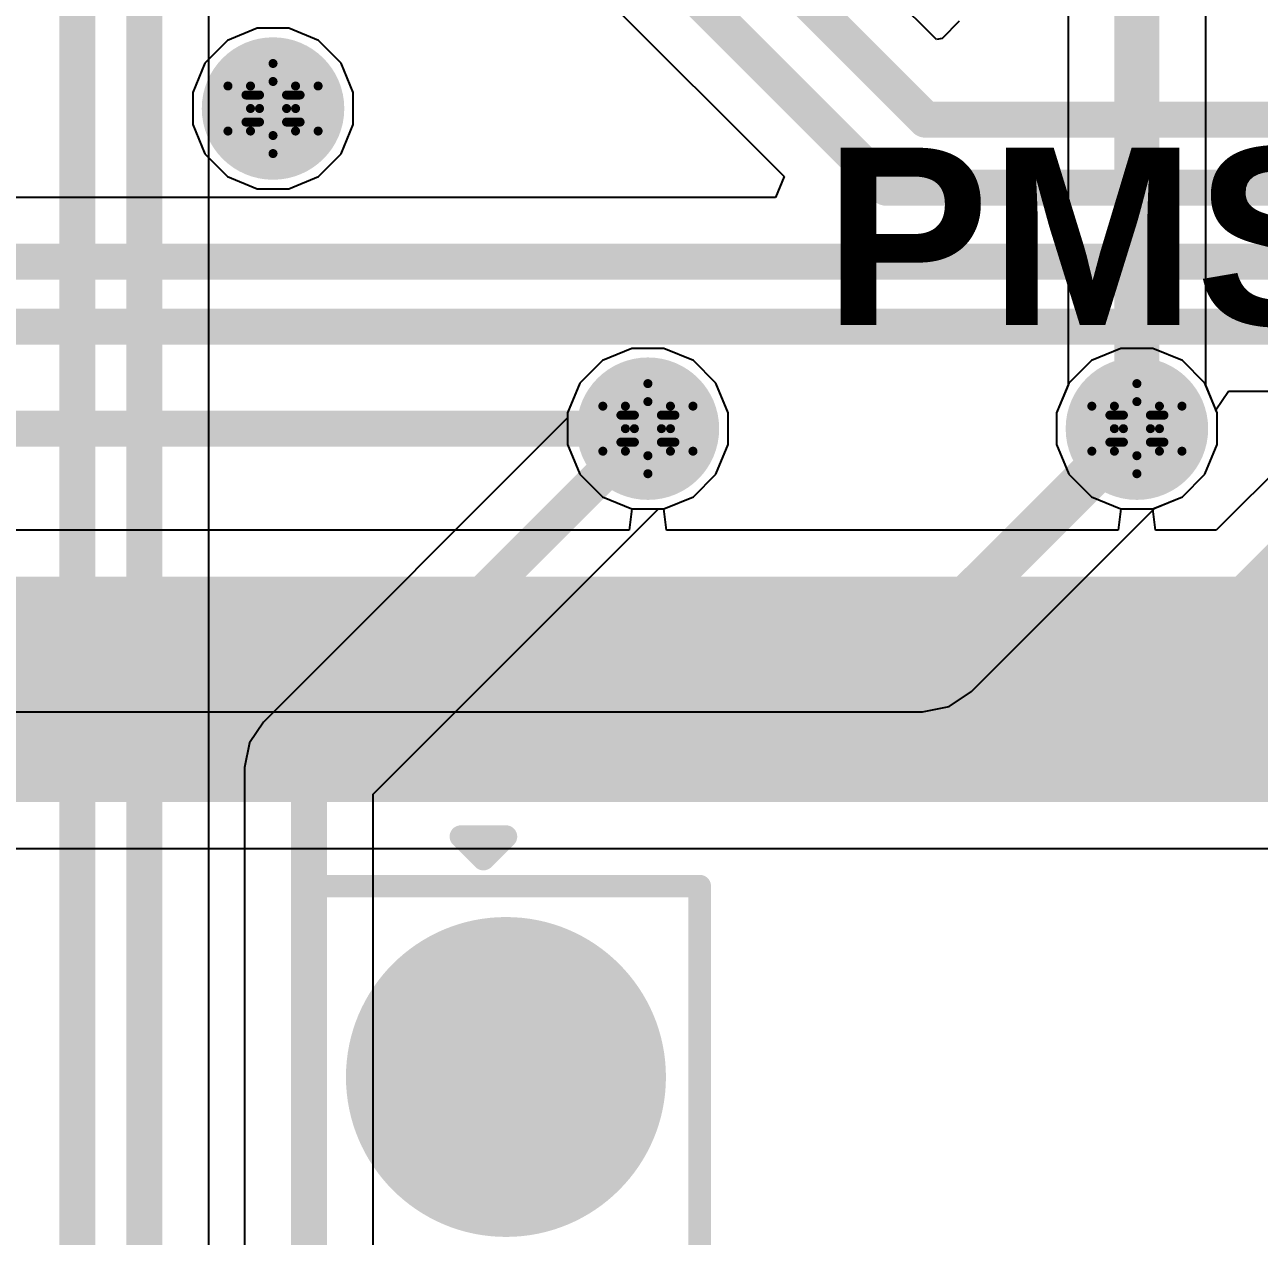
# Model space of a CAD drawing. Header units: inches. Extents: x -2.7 to 10.9, y -2.9 to 7.4.
# Drawn here: x 1.6012 to 1.8752, y 0.5693 to 0.8382 of the extents above; entities that cross this region are included whole.
import ezdxf

# ---------------------------------------------------------------- set-up
doc = ezdxf.new("R2010")
doc.units = ezdxf.units.IN
doc.header["$MEASUREMENT"] = 0
for name, color, linetype in [('Board Outline', 216, 'Continuous'), ('Bottom Layer', 5, 'Continuous'), ('Bottom Solder', 6, 'Continuous'), ('Drill Drawing', 1, 'Continuous'), ('Layer 2', 16, 'Continuous'), ('Layer 3', 76, 'Continuous'), ('Top Layer', 1, 'Continuous'), ('Top Overlay', 2, 'Continuous'), ('Top Paste', 8, 'Continuous'), ('Top Solder', 216, 'Continuous'), ('Via Holes', 16, 'Continuous')]:
    doc.layers.add(name, color=color, linetype=linetype)
doc.styles.add('Arial_Bold', font='', dxfattribs={"height": 0.2})
doc.styles.get('Arial_Bold').set_extended_font_data('Arial', bold=True)

# ---------------------------------------------------------------- blocks, each defined once
blk = doc.blocks.new('P____4_P___244')
at = {"layer": 'Top Layer'}
h = blk.add_hatch(color=1, dxfattribs=at)
edge = h.paths.add_edge_path()
edge.add_arc((-0.14764, 0), 0.0315, 0, 360)
h = blk.add_hatch(color=1, dxfattribs=at)
edge = h.paths.add_edge_path()
edge.add_arc((-0.04921, 0), 0.0315, 0, 360)
h = blk.add_hatch(color=1, dxfattribs=at)
edge = h.paths.add_edge_path()
edge.add_arc((0.04921, 0), 0.0315, 0, 360)
h = blk.add_hatch(color=1, dxfattribs=at)
edge = h.paths.add_edge_path()
edge.add_arc((0.14764, 0), 0.0315, 0, 360)
at = {"layer": 'Top Paste'}
h = blk.add_hatch(color=8, dxfattribs=at)
edge = h.paths.add_edge_path()
edge.add_arc((-0.14764, 0), 0.0315, 0, 360)
h = blk.add_hatch(color=8, dxfattribs=at)
edge = h.paths.add_edge_path()
edge.add_arc((-0.04921, 0), 0.0315, 0, 360)
h = blk.add_hatch(color=8, dxfattribs=at)
edge = h.paths.add_edge_path()
edge.add_arc((0.04921, 0), 0.0315, 0, 360)
h = blk.add_hatch(color=8, dxfattribs=at)
edge = h.paths.add_edge_path()
edge.add_arc((0.14764, 0), 0.0315, 0, 360)
at = {"layer": 'Top Solder'}
h = blk.add_hatch(color=216, dxfattribs=at)
edge = h.paths.add_edge_path()
edge.add_arc((-0.14764, 0), 0.0355, 0, 360)
h = blk.add_hatch(color=216, dxfattribs=at)
edge = h.paths.add_edge_path()
edge.add_arc((-0.04921, 0), 0.0355, 0, 360)
h = blk.add_hatch(color=216, dxfattribs=at)
edge = h.paths.add_edge_path()
edge.add_arc((0.04921, 0), 0.0355, 0, 360)
h = blk.add_hatch(color=216, dxfattribs=at)
edge = h.paths.add_edge_path()
edge.add_arc((0.14764, 0), 0.0355, 0, 360)
at = {"layer": 'Top Overlay'}
for points in [[(-0.19, -0.043, 0.005, 0.005, 0), (-0.19, 0.043, 0.005, 0.005, 0)], [(0.19, 0.043, 0.005, 0.005, 0), (-0.19, 0.043, 0.005, 0.005, 0)], [(0.19, -0.043, 0.005, 0.005, 0), (0.19, 0.043, 0.005, 0.005, 0)], [(-0.201, -0.01, 0.005, 0.005, 0), (-0.201, 0, 0.005, 0.005, 0)], [(-0.196, -0.005, 0.005, 0.005, 0), (-0.201, 0, 0.005, 0.005, 0)], [(-0.201, -0.01, 0.005, 0.005, 0), (-0.196, -0.005, 0.005, 0.005, 0)], [(0.19, -0.043, 0.005, 0.005, 0), (-0.19, -0.043, 0.005, 0.005, 0)]]:
    blk.add_lwpolyline(points, format="xyseb", dxfattribs=at)
for points in [[(-0.19125, 0.043, 0.0025, 0.0025, 1), (-0.18875, 0.043, 0.0025, 0.0025, 1)], [(-0.19125, 0.043, 0.0025, 0.0025, 1), (-0.18875, 0.043, 0.0025, 0.0025, 1)], [(0.18875, 0.043, 0.0025, 0.0025, 1), (0.19125, 0.043, 0.0025, 0.0025, 1)], [(0.18875, 0.043, 0.0025, 0.0025, 1), (0.19125, 0.043, 0.0025, 0.0025, 1)], [(-0.20225, 0, 0.0025, 0.0025, 1), (-0.19975, 0, 0.0025, 0.0025, 1)], [(-0.20225, 0, 0.0025, 0.0025, 1), (-0.19975, 0, 0.0025, 0.0025, 1)], [(-0.19725, -0.005, 0.0025, 0.0025, 1), (-0.19475, -0.005, 0.0025, 0.0025, 1)], [(-0.19725, -0.005, 0.0025, 0.0025, 1), (-0.19475, -0.005, 0.0025, 0.0025, 1)], [(-0.20225, -0.01, 0.0025, 0.0025, 1), (-0.19975, -0.01, 0.0025, 0.0025, 1)], [(-0.20225, -0.01, 0.0025, 0.0025, 1), (-0.19975, -0.01, 0.0025, 0.0025, 1)], [(-0.19125, -0.043, 0.0025, 0.0025, 1), (-0.18875, -0.043, 0.0025, 0.0025, 1)], [(-0.19125, -0.043, 0.0025, 0.0025, 1), (-0.18875, -0.043, 0.0025, 0.0025, 1)], [(0.18875, -0.043, 0.0025, 0.0025, 1), (0.19125, -0.043, 0.0025, 0.0025, 1)], [(0.18875, -0.043, 0.0025, 0.0025, 1), (0.19125, -0.043, 0.0025, 0.0025, 1)]]:
    blk.add_lwpolyline(points, format="xyseb", close=True, dxfattribs=at)

msp = doc.modelspace()

# ---------------------------------------------------------------- hatches: boundary and pattern name
at = {"layer": 'Bottom Layer'}
h = msp.add_hatch(color=5, dxfattribs=at)
edge = h.paths.add_edge_path()
edge.add_arc((1.65632, 0.8196), 0.01181, 0, 360)
h = msp.add_hatch(color=5, dxfattribs=at)
edge = h.paths.add_edge_path()
edge.add_arc((1.7395, 0.74854), 0.01181, 0, 360)
h = msp.add_hatch(color=5, dxfattribs=at)
edge = h.paths.add_edge_path()
edge.add_arc((1.848, 0.74854), 0.01181, 0, 360)
at = {"layer": 'Bottom Solder'}
h = msp.add_hatch(color=6, dxfattribs=at)
edge = h.paths.add_edge_path()
edge.add_arc((1.65632, 0.8196), 0.01581, 0, 360)
h = msp.add_hatch(color=6, dxfattribs=at)
edge = h.paths.add_edge_path()
edge.add_arc((1.7395, 0.74854), 0.01581, 0, 360)
h = msp.add_hatch(color=6, dxfattribs=at)
edge = h.paths.add_edge_path()
edge.add_arc((1.848, 0.74854), 0.01581, 0, 360)
at = {"layer": 'Layer 2'}
h = msp.add_hatch(color=16, dxfattribs=at)
edge = h.paths.add_edge_path()
edge.add_arc((1.65632, 0.8196), 0.01181, 0, 360)
h = msp.add_hatch(color=16, dxfattribs=at)
edge = h.paths.add_edge_path()
edge.add_arc((1.7395, 0.74854), 0.01181, 0, 360)
h = msp.add_hatch(color=16, dxfattribs=at)
edge = h.paths.add_edge_path()
edge.add_arc((1.848, 0.74854), 0.01181, 0, 360)
at = {"layer": 'Layer 3'}
h = msp.add_hatch(color=76, dxfattribs=at)
edge = h.paths.add_edge_path()
edge.add_arc((1.65632, 0.8196), 0.01181, 0, 360)
h = msp.add_hatch(color=76, dxfattribs=at)
edge = h.paths.add_edge_path()
edge.add_arc((1.7395, 0.74854), 0.01181, 0, 360)
h = msp.add_hatch(color=76, dxfattribs=at)
edge = h.paths.add_edge_path()
edge.add_arc((1.848, 0.74854), 0.01181, 0, 360)
at = {"layer": 'Top Layer'}
h = msp.add_hatch(color=1, dxfattribs=at)
edge = h.paths.add_edge_path()
edge.add_arc((1.65632, 0.8196), 0.01181, 0, 360)
h = msp.add_hatch(color=1, dxfattribs=at)
edge = h.paths.add_edge_path()
edge.add_arc((1.7395, 0.74854), 0.01181, 0, 360)
h = msp.add_hatch(color=1, dxfattribs=at)
edge = h.paths.add_edge_path()
edge.add_arc((1.848, 0.74854), 0.01181, 0, 360)
at = {"layer": 'Top Solder'}
h = msp.add_hatch(color=216, dxfattribs=at)
edge = h.paths.add_edge_path()
edge.add_arc((1.65632, 0.8196), 0.01581, 0, 360)
h = msp.add_hatch(color=216, dxfattribs=at)
edge = h.paths.add_edge_path()
edge.add_arc((1.7395, 0.74854), 0.01581, 0, 360)
h = msp.add_hatch(color=216, dxfattribs=at)
edge = h.paths.add_edge_path()
edge.add_arc((1.848, 0.74854), 0.01581, 0, 360)
at = {"layer": 'Via Holes'}
h = msp.add_hatch(color=7, dxfattribs=at)
edge = h.paths.add_edge_path()
edge.add_arc((1.65632, 0.8196), 0.00591, 0, 360)
h = msp.add_hatch(color=7, dxfattribs=at)
edge = h.paths.add_edge_path()
edge.add_arc((1.7395, 0.74854), 0.00591, 0, 360)
h = msp.add_hatch(color=7, dxfattribs=at)
edge = h.paths.add_edge_path()
edge.add_arc((1.848, 0.74854), 0.00591, 0, 360)

# ---------------------------------------------------------------- linework, layer by layer
at = {"layer": 'Board Outline'}
msp.add_lwpolyline([(-2.49969, 1.37795, 0.005, 0.005, -0.740599), (2.8433, 0.25075, 0.005, 0.005, 0)], format="xyseb", dxfattribs=at)
at = {"layer": 'Bottom Layer'}
for p, q in [((1.80352, 0.8349), (1.73178, 0.90663)), ((1.69121, 0.88301), (1.76975, 0.80448)), ((1.80859, 0.83901), (1.80478, 0.83513)), ((1.80478, 0.83513), (1.80352, 0.8349)), ((1.76975, 0.80448), (1.76784, 0.79986)), ((1.76784, 0.79986), (1.32648, 0.79986)), ((1.86554, 0.75273), (1.86832, 0.75689)), ((1.86832, 0.75689), (2.35856, 0.75689)), ((1.86581, 0.75208), (1.86554, 0.75273)), ((1.86581, 0.745), (1.86581, 0.75208)), ((1.8631, 0.73845), (1.86581, 0.745)), ((1.85809, 0.73344), (1.8631, 0.73845)), ((1.85201, 0.73092), (1.85809, 0.73344)), ((1.81127, 0.69019), (1.85201, 0.73092)), ((1.80631, 0.68687), (1.81127, 0.69019)), ((1.44265, 0.68571), (1.80046, 0.68571)), ((1.80046, 0.68571), (1.80631, 0.68687))]:
    msp.add_line(p, q, dxfattribs=at)
for points in [[(1.71751, 0.90072, 0.008, 0.008, 0), (1.80111, 0.81712, 0.008, 0.008, 0)], [(1.70131, 0.89311, 0.008, 0.008, 0), (1.79239, 0.80202, 0.008, 0.008, 0)], [(1.80111, 0.81712, 0.008, 0.008, 0), (2.40146, 0.81712, 0.008, 0.008, 0)], [(1.79239, 0.80202, 0.008, 0.008, 0), (2.3913, 0.80202, 0.008, 0.008, 0)], [(1.32057, 0.78558, 0.008, 0.008, 0), (2.37142, 0.78558, 0.008, 0.008, 0)], [(1.31316, 0.77116, 0.008, 0.008, 0), (2.36447, 0.77116, 0.008, 0.008, 0)], [(1.80046, 0.701, 0.01, 0.01, 0), (1.848, 0.74854, 0.01, 0.01, 0)], [(1.31401, 0.74854, 0.008, 0.008, 0), (1.7395, 0.74854, 0.008, 0.008, 0)], [(1.43632, 0.701, 0.01, 0.01, 0), (1.80046, 0.701, 0.01, 0.01, 0)]]:
    msp.add_lwpolyline(points, format="xyseb", dxfattribs=at)
for points in [[(1.79911, 0.81712, 0.004, 0.004, 1), (1.80311, 0.81712, 0.004, 0.004, 1)], [(1.79911, 0.81712, 0.004, 0.004, 1), (1.80311, 0.81712, 0.004, 0.004, 1)], [(1.79039, 0.80202, 0.004, 0.004, 1), (1.79439, 0.80202, 0.004, 0.004, 1)], [(1.79039, 0.80202, 0.004, 0.004, 1), (1.79439, 0.80202, 0.004, 0.004, 1)], [(1.8455, 0.74854, 0.005, 0.005, 1), (1.8505, 0.74854, 0.005, 0.005, 1)], [(1.7375, 0.74854, 0.004, 0.004, 1), (1.7415, 0.74854, 0.004, 0.004, 1)], [(1.79796, 0.701, 0.005, 0.005, 1), (1.80296, 0.701, 0.005, 0.005, 1)], [(1.79796, 0.701, 0.005, 0.005, 1), (1.80296, 0.701, 0.005, 0.005, 1)]]:
    msp.add_lwpolyline(points, format="xyseb", close=True, dxfattribs=at)
at = {"layer": 'Drill Drawing'}
for points in [[(1.65132, 0.8246, 0.002, 0.002, 0), (1.65632, 0.8296, 0.002, 0.002, 0)], [(1.65632, 0.8296, 0.002, 0.002, 0), (1.66132, 0.8246, 0.002, 0.002, 0)], [(1.64632, 0.8246, 0.002, 0.002, 0), (1.65132, 0.8196, 0.002, 0.002, 0)], [(1.64632, 0.8246, 0.002, 0.002, 0), (1.65132, 0.8246, 0.002, 0.002, 0)], [(1.65332, 0.8226, 0.002, 0.002, 0), (1.65632, 0.8256, 0.002, 0.002, 0)], [(1.65632, 0.8256, 0.002, 0.002, 0), (1.65932, 0.8226, 0.002, 0.002, 0)], [(1.66132, 0.8246, 0.002, 0.002, 0), (1.66632, 0.8246, 0.002, 0.002, 0)], [(1.66132, 0.8196, 0.002, 0.002, 0), (1.66632, 0.8246, 0.002, 0.002, 0)], [(1.65032, 0.8226, 0.002, 0.002, 0), (1.65332, 0.8196, 0.002, 0.002, 0)], [(1.65032, 0.8226, 0.002, 0.002, 0), (1.65332, 0.8226, 0.002, 0.002, 0)], [(1.65932, 0.8226, 0.002, 0.002, 0), (1.66232, 0.8226, 0.002, 0.002, 0)], [(1.65932, 0.8196, 0.002, 0.002, 0), (1.66232, 0.8226, 0.002, 0.002, 0)], [(1.64632, 0.8146, 0.002, 0.002, 0), (1.65132, 0.8196, 0.002, 0.002, 0)], [(1.65032, 0.8166, 0.002, 0.002, 0), (1.65332, 0.8196, 0.002, 0.002, 0)], [(1.65932, 0.8196, 0.002, 0.002, 0), (1.66232, 0.8166, 0.002, 0.002, 0)], [(1.66132, 0.8196, 0.002, 0.002, 0), (1.66632, 0.8146, 0.002, 0.002, 0)], [(1.65032, 0.8166, 0.002, 0.002, 0), (1.65332, 0.8166, 0.002, 0.002, 0)], [(1.65332, 0.8166, 0.002, 0.002, 0), (1.65632, 0.8136, 0.002, 0.002, 0)], [(1.65632, 0.8136, 0.002, 0.002, 0), (1.65932, 0.8166, 0.002, 0.002, 0)], [(1.65932, 0.8166, 0.002, 0.002, 0), (1.66232, 0.8166, 0.002, 0.002, 0)], [(1.64632, 0.8146, 0.002, 0.002, 0), (1.65132, 0.8146, 0.002, 0.002, 0)], [(1.65132, 0.8146, 0.002, 0.002, 0), (1.65632, 0.8096, 0.002, 0.002, 0)], [(1.65632, 0.8096, 0.002, 0.002, 0), (1.66132, 0.8146, 0.002, 0.002, 0)], [(1.66132, 0.8146, 0.002, 0.002, 0), (1.66632, 0.8146, 0.002, 0.002, 0)], [(1.7345, 0.75354, 0.002, 0.002, 0), (1.7395, 0.75854, 0.002, 0.002, 0)], [(1.7395, 0.75854, 0.002, 0.002, 0), (1.7445, 0.75354, 0.002, 0.002, 0)], [(1.843, 0.75354, 0.002, 0.002, 0), (1.848, 0.75854, 0.002, 0.002, 0)], [(1.848, 0.75854, 0.002, 0.002, 0), (1.853, 0.75354, 0.002, 0.002, 0)], [(1.7295, 0.75354, 0.002, 0.002, 0), (1.7345, 0.74854, 0.002, 0.002, 0)], [(1.7295, 0.75354, 0.002, 0.002, 0), (1.7345, 0.75354, 0.002, 0.002, 0)], [(1.7365, 0.75154, 0.002, 0.002, 0), (1.7395, 0.75454, 0.002, 0.002, 0)], [(1.7395, 0.75454, 0.002, 0.002, 0), (1.7425, 0.75154, 0.002, 0.002, 0)], [(1.7445, 0.75354, 0.002, 0.002, 0), (1.7495, 0.75354, 0.002, 0.002, 0)], [(1.7445, 0.74854, 0.002, 0.002, 0), (1.7495, 0.75354, 0.002, 0.002, 0)], [(1.838, 0.75354, 0.002, 0.002, 0), (1.843, 0.74854, 0.002, 0.002, 0)], [(1.838, 0.75354, 0.002, 0.002, 0), (1.843, 0.75354, 0.002, 0.002, 0)], [(1.845, 0.75154, 0.002, 0.002, 0), (1.848, 0.75454, 0.002, 0.002, 0)], [(1.848, 0.75454, 0.002, 0.002, 0), (1.851, 0.75154, 0.002, 0.002, 0)], [(1.853, 0.75354, 0.002, 0.002, 0), (1.858, 0.75354, 0.002, 0.002, 0)], [(1.853, 0.74854, 0.002, 0.002, 0), (1.858, 0.75354, 0.002, 0.002, 0)], [(1.7335, 0.75154, 0.002, 0.002, 0), (1.7365, 0.74854, 0.002, 0.002, 0)], [(1.7335, 0.75154, 0.002, 0.002, 0), (1.7365, 0.75154, 0.002, 0.002, 0)], [(1.7425, 0.75154, 0.002, 0.002, 0), (1.7455, 0.75154, 0.002, 0.002, 0)], [(1.7425, 0.74854, 0.002, 0.002, 0), (1.7455, 0.75154, 0.002, 0.002, 0)], [(1.842, 0.75154, 0.002, 0.002, 0), (1.845, 0.74854, 0.002, 0.002, 0)], [(1.842, 0.75154, 0.002, 0.002, 0), (1.845, 0.75154, 0.002, 0.002, 0)], [(1.851, 0.75154, 0.002, 0.002, 0), (1.854, 0.75154, 0.002, 0.002, 0)], [(1.851, 0.74854, 0.002, 0.002, 0), (1.854, 0.75154, 0.002, 0.002, 0)], [(1.7295, 0.74354, 0.002, 0.002, 0), (1.7345, 0.74854, 0.002, 0.002, 0)], [(1.7335, 0.74554, 0.002, 0.002, 0), (1.7365, 0.74854, 0.002, 0.002, 0)], [(1.7425, 0.74854, 0.002, 0.002, 0), (1.7455, 0.74554, 0.002, 0.002, 0)], [(1.7445, 0.74854, 0.002, 0.002, 0), (1.7495, 0.74354, 0.002, 0.002, 0)], [(1.838, 0.74354, 0.002, 0.002, 0), (1.843, 0.74854, 0.002, 0.002, 0)], [(1.842, 0.74554, 0.002, 0.002, 0), (1.845, 0.74854, 0.002, 0.002, 0)], [(1.851, 0.74854, 0.002, 0.002, 0), (1.854, 0.74554, 0.002, 0.002, 0)], [(1.853, 0.74854, 0.002, 0.002, 0), (1.858, 0.74354, 0.002, 0.002, 0)], [(1.7335, 0.74554, 0.002, 0.002, 0), (1.7365, 0.74554, 0.002, 0.002, 0)], [(1.7365, 0.74554, 0.002, 0.002, 0), (1.7395, 0.74254, 0.002, 0.002, 0)], [(1.7395, 0.74254, 0.002, 0.002, 0), (1.7425, 0.74554, 0.002, 0.002, 0)], [(1.7425, 0.74554, 0.002, 0.002, 0), (1.7455, 0.74554, 0.002, 0.002, 0)], [(1.842, 0.74554, 0.002, 0.002, 0), (1.845, 0.74554, 0.002, 0.002, 0)], [(1.845, 0.74554, 0.002, 0.002, 0), (1.848, 0.74254, 0.002, 0.002, 0)], [(1.848, 0.74254, 0.002, 0.002, 0), (1.851, 0.74554, 0.002, 0.002, 0)], [(1.851, 0.74554, 0.002, 0.002, 0), (1.854, 0.74554, 0.002, 0.002, 0)], [(1.7295, 0.74354, 0.002, 0.002, 0), (1.7345, 0.74354, 0.002, 0.002, 0)], [(1.7345, 0.74354, 0.002, 0.002, 0), (1.7395, 0.73854, 0.002, 0.002, 0)], [(1.7395, 0.73854, 0.002, 0.002, 0), (1.7445, 0.74354, 0.002, 0.002, 0)], [(1.7445, 0.74354, 0.002, 0.002, 0), (1.7495, 0.74354, 0.002, 0.002, 0)], [(1.838, 0.74354, 0.002, 0.002, 0), (1.843, 0.74354, 0.002, 0.002, 0)], [(1.843, 0.74354, 0.002, 0.002, 0), (1.848, 0.73854, 0.002, 0.002, 0)], [(1.848, 0.73854, 0.002, 0.002, 0), (1.853, 0.74354, 0.002, 0.002, 0)], [(1.853, 0.74354, 0.002, 0.002, 0), (1.858, 0.74354, 0.002, 0.002, 0)]]:
    msp.add_lwpolyline(points, format="xyseb", dxfattribs=at)
for points in [[(1.65582, 0.8296, 0.001, 0.001, 1), (1.65682, 0.8296, 0.001, 0.001, 1)], [(1.65582, 0.8296, 0.001, 0.001, 1), (1.65682, 0.8296, 0.001, 0.001, 1)], [(1.64582, 0.8246, 0.001, 0.001, 1), (1.64682, 0.8246, 0.001, 0.001, 1)], [(1.64582, 0.8246, 0.001, 0.001, 1), (1.64682, 0.8246, 0.001, 0.001, 1)], [(1.65082, 0.8246, 0.001, 0.001, 1), (1.65182, 0.8246, 0.001, 0.001, 1)], [(1.65082, 0.8246, 0.001, 0.001, 1), (1.65182, 0.8246, 0.001, 0.001, 1)], [(1.65582, 0.8256, 0.001, 0.001, 1), (1.65682, 0.8256, 0.001, 0.001, 1)], [(1.65582, 0.8256, 0.001, 0.001, 1), (1.65682, 0.8256, 0.001, 0.001, 1)], [(1.66082, 0.8246, 0.001, 0.001, 1), (1.66182, 0.8246, 0.001, 0.001, 1)], [(1.66082, 0.8246, 0.001, 0.001, 1), (1.66182, 0.8246, 0.001, 0.001, 1)], [(1.66582, 0.8246, 0.001, 0.001, 1), (1.66682, 0.8246, 0.001, 0.001, 1)], [(1.66582, 0.8246, 0.001, 0.001, 1), (1.66682, 0.8246, 0.001, 0.001, 1)], [(1.64982, 0.8226, 0.001, 0.001, 1), (1.65082, 0.8226, 0.001, 0.001, 1)], [(1.64982, 0.8226, 0.001, 0.001, 1), (1.65082, 0.8226, 0.001, 0.001, 1)], [(1.65282, 0.8226, 0.001, 0.001, 1), (1.65382, 0.8226, 0.001, 0.001, 1)], [(1.65282, 0.8226, 0.001, 0.001, 1), (1.65382, 0.8226, 0.001, 0.001, 1)], [(1.65882, 0.8226, 0.001, 0.001, 1), (1.65982, 0.8226, 0.001, 0.001, 1)], [(1.65882, 0.8226, 0.001, 0.001, 1), (1.65982, 0.8226, 0.001, 0.001, 1)], [(1.66182, 0.8226, 0.001, 0.001, 1), (1.66282, 0.8226, 0.001, 0.001, 1)], [(1.66182, 0.8226, 0.001, 0.001, 1), (1.66282, 0.8226, 0.001, 0.001, 1)], [(1.65082, 0.8196, 0.001, 0.001, 1), (1.65182, 0.8196, 0.001, 0.001, 1)], [(1.65082, 0.8196, 0.001, 0.001, 1), (1.65182, 0.8196, 0.001, 0.001, 1)], [(1.65282, 0.8196, 0.001, 0.001, 1), (1.65382, 0.8196, 0.001, 0.001, 1)], [(1.65282, 0.8196, 0.001, 0.001, 1), (1.65382, 0.8196, 0.001, 0.001, 1)], [(1.65882, 0.8196, 0.001, 0.001, 1), (1.65982, 0.8196, 0.001, 0.001, 1)], [(1.65882, 0.8196, 0.001, 0.001, 1), (1.65982, 0.8196, 0.001, 0.001, 1)], [(1.66082, 0.8196, 0.001, 0.001, 1), (1.66182, 0.8196, 0.001, 0.001, 1)], [(1.66082, 0.8196, 0.001, 0.001, 1), (1.66182, 0.8196, 0.001, 0.001, 1)], [(1.64982, 0.8166, 0.001, 0.001, 1), (1.65082, 0.8166, 0.001, 0.001, 1)], [(1.64982, 0.8166, 0.001, 0.001, 1), (1.65082, 0.8166, 0.001, 0.001, 1)], [(1.65282, 0.8166, 0.001, 0.001, 1), (1.65382, 0.8166, 0.001, 0.001, 1)], [(1.65282, 0.8166, 0.001, 0.001, 1), (1.65382, 0.8166, 0.001, 0.001, 1)], [(1.65882, 0.8166, 0.001, 0.001, 1), (1.65982, 0.8166, 0.001, 0.001, 1)], [(1.65882, 0.8166, 0.001, 0.001, 1), (1.65982, 0.8166, 0.001, 0.001, 1)], [(1.66182, 0.8166, 0.001, 0.001, 1), (1.66282, 0.8166, 0.001, 0.001, 1)], [(1.66182, 0.8166, 0.001, 0.001, 1), (1.66282, 0.8166, 0.001, 0.001, 1)], [(1.64582, 0.8146, 0.001, 0.001, 1), (1.64682, 0.8146, 0.001, 0.001, 1)], [(1.64582, 0.8146, 0.001, 0.001, 1), (1.64682, 0.8146, 0.001, 0.001, 1)], [(1.65082, 0.8146, 0.001, 0.001, 1), (1.65182, 0.8146, 0.001, 0.001, 1)], [(1.65082, 0.8146, 0.001, 0.001, 1), (1.65182, 0.8146, 0.001, 0.001, 1)], [(1.65582, 0.8136, 0.001, 0.001, 1), (1.65682, 0.8136, 0.001, 0.001, 1)], [(1.65582, 0.8136, 0.001, 0.001, 1), (1.65682, 0.8136, 0.001, 0.001, 1)], [(1.66082, 0.8146, 0.001, 0.001, 1), (1.66182, 0.8146, 0.001, 0.001, 1)], [(1.66082, 0.8146, 0.001, 0.001, 1), (1.66182, 0.8146, 0.001, 0.001, 1)], [(1.66582, 0.8146, 0.001, 0.001, 1), (1.66682, 0.8146, 0.001, 0.001, 1)], [(1.66582, 0.8146, 0.001, 0.001, 1), (1.66682, 0.8146, 0.001, 0.001, 1)], [(1.65582, 0.8096, 0.001, 0.001, 1), (1.65682, 0.8096, 0.001, 0.001, 1)], [(1.65582, 0.8096, 0.001, 0.001, 1), (1.65682, 0.8096, 0.001, 0.001, 1)], [(1.739, 0.75854, 0.001, 0.001, 1), (1.74, 0.75854, 0.001, 0.001, 1)], [(1.739, 0.75854, 0.001, 0.001, 1), (1.74, 0.75854, 0.001, 0.001, 1)], [(1.8475, 0.75854, 0.001, 0.001, 1), (1.8485, 0.75854, 0.001, 0.001, 1)], [(1.8475, 0.75854, 0.001, 0.001, 1), (1.8485, 0.75854, 0.001, 0.001, 1)], [(1.729, 0.75354, 0.001, 0.001, 1), (1.73, 0.75354, 0.001, 0.001, 1)], [(1.729, 0.75354, 0.001, 0.001, 1), (1.73, 0.75354, 0.001, 0.001, 1)], [(1.734, 0.75354, 0.001, 0.001, 1), (1.735, 0.75354, 0.001, 0.001, 1)], [(1.734, 0.75354, 0.001, 0.001, 1), (1.735, 0.75354, 0.001, 0.001, 1)], [(1.739, 0.75454, 0.001, 0.001, 1), (1.74, 0.75454, 0.001, 0.001, 1)], [(1.739, 0.75454, 0.001, 0.001, 1), (1.74, 0.75454, 0.001, 0.001, 1)], [(1.744, 0.75354, 0.001, 0.001, 1), (1.745, 0.75354, 0.001, 0.001, 1)], [(1.744, 0.75354, 0.001, 0.001, 1), (1.745, 0.75354, 0.001, 0.001, 1)], [(1.749, 0.75354, 0.001, 0.001, 1), (1.75, 0.75354, 0.001, 0.001, 1)], [(1.749, 0.75354, 0.001, 0.001, 1), (1.75, 0.75354, 0.001, 0.001, 1)], [(1.8375, 0.75354, 0.001, 0.001, 1), (1.8385, 0.75354, 0.001, 0.001, 1)], [(1.8375, 0.75354, 0.001, 0.001, 1), (1.8385, 0.75354, 0.001, 0.001, 1)], [(1.8425, 0.75354, 0.001, 0.001, 1), (1.8435, 0.75354, 0.001, 0.001, 1)], [(1.8425, 0.75354, 0.001, 0.001, 1), (1.8435, 0.75354, 0.001, 0.001, 1)], [(1.8475, 0.75454, 0.001, 0.001, 1), (1.8485, 0.75454, 0.001, 0.001, 1)], [(1.8475, 0.75454, 0.001, 0.001, 1), (1.8485, 0.75454, 0.001, 0.001, 1)], [(1.8525, 0.75354, 0.001, 0.001, 1), (1.8535, 0.75354, 0.001, 0.001, 1)], [(1.8525, 0.75354, 0.001, 0.001, 1), (1.8535, 0.75354, 0.001, 0.001, 1)], [(1.8575, 0.75354, 0.001, 0.001, 1), (1.8585, 0.75354, 0.001, 0.001, 1)], [(1.8575, 0.75354, 0.001, 0.001, 1), (1.8585, 0.75354, 0.001, 0.001, 1)], [(1.733, 0.75154, 0.001, 0.001, 1), (1.734, 0.75154, 0.001, 0.001, 1)], [(1.733, 0.75154, 0.001, 0.001, 1), (1.734, 0.75154, 0.001, 0.001, 1)], [(1.736, 0.75154, 0.001, 0.001, 1), (1.737, 0.75154, 0.001, 0.001, 1)], [(1.736, 0.75154, 0.001, 0.001, 1), (1.737, 0.75154, 0.001, 0.001, 1)], [(1.742, 0.75154, 0.001, 0.001, 1), (1.743, 0.75154, 0.001, 0.001, 1)], [(1.742, 0.75154, 0.001, 0.001, 1), (1.743, 0.75154, 0.001, 0.001, 1)], [(1.745, 0.75154, 0.001, 0.001, 1), (1.746, 0.75154, 0.001, 0.001, 1)], [(1.745, 0.75154, 0.001, 0.001, 1), (1.746, 0.75154, 0.001, 0.001, 1)], [(1.8415, 0.75154, 0.001, 0.001, 1), (1.8425, 0.75154, 0.001, 0.001, 1)], [(1.8415, 0.75154, 0.001, 0.001, 1), (1.8425, 0.75154, 0.001, 0.001, 1)], [(1.8445, 0.75154, 0.001, 0.001, 1), (1.8455, 0.75154, 0.001, 0.001, 1)], [(1.8445, 0.75154, 0.001, 0.001, 1), (1.8455, 0.75154, 0.001, 0.001, 1)], [(1.8505, 0.75154, 0.001, 0.001, 1), (1.8515, 0.75154, 0.001, 0.001, 1)], [(1.8505, 0.75154, 0.001, 0.001, 1), (1.8515, 0.75154, 0.001, 0.001, 1)], [(1.8535, 0.75154, 0.001, 0.001, 1), (1.8545, 0.75154, 0.001, 0.001, 1)], [(1.8535, 0.75154, 0.001, 0.001, 1), (1.8545, 0.75154, 0.001, 0.001, 1)], [(1.734, 0.74854, 0.001, 0.001, 1), (1.735, 0.74854, 0.001, 0.001, 1)], [(1.734, 0.74854, 0.001, 0.001, 1), (1.735, 0.74854, 0.001, 0.001, 1)], [(1.736, 0.74854, 0.001, 0.001, 1), (1.737, 0.74854, 0.001, 0.001, 1)], [(1.736, 0.74854, 0.001, 0.001, 1), (1.737, 0.74854, 0.001, 0.001, 1)], [(1.742, 0.74854, 0.001, 0.001, 1), (1.743, 0.74854, 0.001, 0.001, 1)], [(1.742, 0.74854, 0.001, 0.001, 1), (1.743, 0.74854, 0.001, 0.001, 1)], [(1.744, 0.74854, 0.001, 0.001, 1), (1.745, 0.74854, 0.001, 0.001, 1)], [(1.744, 0.74854, 0.001, 0.001, 1), (1.745, 0.74854, 0.001, 0.001, 1)], [(1.8425, 0.74854, 0.001, 0.001, 1), (1.8435, 0.74854, 0.001, 0.001, 1)], [(1.8425, 0.74854, 0.001, 0.001, 1), (1.8435, 0.74854, 0.001, 0.001, 1)], [(1.8445, 0.74854, 0.001, 0.001, 1), (1.8455, 0.74854, 0.001, 0.001, 1)], [(1.8445, 0.74854, 0.001, 0.001, 1), (1.8455, 0.74854, 0.001, 0.001, 1)], [(1.8505, 0.74854, 0.001, 0.001, 1), (1.8515, 0.74854, 0.001, 0.001, 1)], [(1.8505, 0.74854, 0.001, 0.001, 1), (1.8515, 0.74854, 0.001, 0.001, 1)], [(1.8525, 0.74854, 0.001, 0.001, 1), (1.8535, 0.74854, 0.001, 0.001, 1)], [(1.8525, 0.74854, 0.001, 0.001, 1), (1.8535, 0.74854, 0.001, 0.001, 1)], [(1.733, 0.74554, 0.001, 0.001, 1), (1.734, 0.74554, 0.001, 0.001, 1)], [(1.733, 0.74554, 0.001, 0.001, 1), (1.734, 0.74554, 0.001, 0.001, 1)], [(1.736, 0.74554, 0.001, 0.001, 1), (1.737, 0.74554, 0.001, 0.001, 1)], [(1.736, 0.74554, 0.001, 0.001, 1), (1.737, 0.74554, 0.001, 0.001, 1)], [(1.742, 0.74554, 0.001, 0.001, 1), (1.743, 0.74554, 0.001, 0.001, 1)], [(1.742, 0.74554, 0.001, 0.001, 1), (1.743, 0.74554, 0.001, 0.001, 1)], [(1.745, 0.74554, 0.001, 0.001, 1), (1.746, 0.74554, 0.001, 0.001, 1)], [(1.745, 0.74554, 0.001, 0.001, 1), (1.746, 0.74554, 0.001, 0.001, 1)], [(1.8415, 0.74554, 0.001, 0.001, 1), (1.8425, 0.74554, 0.001, 0.001, 1)], [(1.8415, 0.74554, 0.001, 0.001, 1), (1.8425, 0.74554, 0.001, 0.001, 1)], [(1.8445, 0.74554, 0.001, 0.001, 1), (1.8455, 0.74554, 0.001, 0.001, 1)], [(1.8445, 0.74554, 0.001, 0.001, 1), (1.8455, 0.74554, 0.001, 0.001, 1)], [(1.8505, 0.74554, 0.001, 0.001, 1), (1.8515, 0.74554, 0.001, 0.001, 1)], [(1.8505, 0.74554, 0.001, 0.001, 1), (1.8515, 0.74554, 0.001, 0.001, 1)], [(1.8535, 0.74554, 0.001, 0.001, 1), (1.8545, 0.74554, 0.001, 0.001, 1)], [(1.8535, 0.74554, 0.001, 0.001, 1), (1.8545, 0.74554, 0.001, 0.001, 1)], [(1.729, 0.74354, 0.001, 0.001, 1), (1.73, 0.74354, 0.001, 0.001, 1)], [(1.729, 0.74354, 0.001, 0.001, 1), (1.73, 0.74354, 0.001, 0.001, 1)], [(1.734, 0.74354, 0.001, 0.001, 1), (1.735, 0.74354, 0.001, 0.001, 1)], [(1.734, 0.74354, 0.001, 0.001, 1), (1.735, 0.74354, 0.001, 0.001, 1)], [(1.739, 0.74254, 0.001, 0.001, 1), (1.74, 0.74254, 0.001, 0.001, 1)], [(1.739, 0.74254, 0.001, 0.001, 1), (1.74, 0.74254, 0.001, 0.001, 1)], [(1.744, 0.74354, 0.001, 0.001, 1), (1.745, 0.74354, 0.001, 0.001, 1)], [(1.744, 0.74354, 0.001, 0.001, 1), (1.745, 0.74354, 0.001, 0.001, 1)], [(1.749, 0.74354, 0.001, 0.001, 1), (1.75, 0.74354, 0.001, 0.001, 1)], [(1.749, 0.74354, 0.001, 0.001, 1), (1.75, 0.74354, 0.001, 0.001, 1)], [(1.8375, 0.74354, 0.001, 0.001, 1), (1.8385, 0.74354, 0.001, 0.001, 1)], [(1.8375, 0.74354, 0.001, 0.001, 1), (1.8385, 0.74354, 0.001, 0.001, 1)], [(1.8425, 0.74354, 0.001, 0.001, 1), (1.8435, 0.74354, 0.001, 0.001, 1)], [(1.8425, 0.74354, 0.001, 0.001, 1), (1.8435, 0.74354, 0.001, 0.001, 1)], [(1.8475, 0.74254, 0.001, 0.001, 1), (1.8485, 0.74254, 0.001, 0.001, 1)], [(1.8475, 0.74254, 0.001, 0.001, 1), (1.8485, 0.74254, 0.001, 0.001, 1)], [(1.8525, 0.74354, 0.001, 0.001, 1), (1.8535, 0.74354, 0.001, 0.001, 1)], [(1.8525, 0.74354, 0.001, 0.001, 1), (1.8535, 0.74354, 0.001, 0.001, 1)], [(1.8575, 0.74354, 0.001, 0.001, 1), (1.8585, 0.74354, 0.001, 0.001, 1)], [(1.8575, 0.74354, 0.001, 0.001, 1), (1.8585, 0.74354, 0.001, 0.001, 1)], [(1.739, 0.73854, 0.001, 0.001, 1), (1.74, 0.73854, 0.001, 0.001, 1)], [(1.739, 0.73854, 0.001, 0.001, 1), (1.74, 0.73854, 0.001, 0.001, 1)], [(1.8475, 0.73854, 0.001, 0.001, 1), (1.8485, 0.73854, 0.001, 0.001, 1)], [(1.8475, 0.73854, 0.001, 0.001, 1), (1.8485, 0.73854, 0.001, 0.001, 1)]]:
    msp.add_lwpolyline(points, format="xyseb", close=True, dxfattribs=at)
at = {"layer": 'Layer 2'}
for p, q in [((1.73595, 0.76635), (1.72941, 0.76364)), ((1.74304, 0.76635), (1.73595, 0.76635)), ((1.74959, 0.76364), (1.74304, 0.76635)), ((1.84446, 0.76635), (1.83791, 0.76364)), ((1.85154, 0.76635), (1.84446, 0.76635)), ((1.85809, 0.76364), (1.85154, 0.76635)), ((1.72941, 0.76364), (1.7244, 0.75863)), ((1.7546, 0.75863), (1.74959, 0.76364)), ((1.83791, 0.76364), (1.8329, 0.75863)), ((1.8631, 0.75863), (1.85809, 0.76364)), ((1.7244, 0.75863), (1.72169, 0.75208)), ((1.75731, 0.75208), (1.7546, 0.75863)), ((1.8329, 0.75863), (1.83019, 0.75208)), ((1.86581, 0.75208), (1.8631, 0.75863)), ((1.89754, 0.75793), (1.86559, 0.72598)), ((1.72169, 0.75208), (1.72169, 0.745)), ((1.75731, 0.745), (1.75731, 0.75208)), ((1.83019, 0.75208), (1.83019, 0.745)), ((1.86581, 0.745), (1.86581, 0.75208)), ((1.72169, 0.745), (1.7244, 0.73845)), ((1.7546, 0.73845), (1.75731, 0.745)), ((1.83019, 0.745), (1.8329, 0.73845)), ((1.8631, 0.73845), (1.86581, 0.745)), ((1.7244, 0.73845), (1.72941, 0.73344)), ((1.74959, 0.73344), (1.7546, 0.73845)), ((1.8329, 0.73845), (1.83791, 0.73344)), ((1.85809, 0.73344), (1.8631, 0.73845)), ((1.72941, 0.73344), (1.73595, 0.73073)), ((1.74304, 0.73073), (1.74959, 0.73344)), ((1.83791, 0.73344), (1.84446, 0.73073)), ((1.85154, 0.73073), (1.85809, 0.73344)), ((1.73595, 0.73073), (1.73536, 0.72598)), ((1.74363, 0.72598), (1.74304, 0.73073)), ((1.84446, 0.73073), (1.84386, 0.72598)), ((1.85214, 0.72598), (1.85154, 0.73073)), ((1.73536, 0.72598), (1.40744, 0.72598)), ((1.84386, 0.72598), (1.74363, 0.72598)), ((1.86559, 0.72598), (1.85214, 0.72598)), ((1.39282, 0.65537), (1.88021, 0.65537))]:
    msp.add_line(p, q, dxfattribs=at)
for points in [[(1.88021, 0.69067, 0.05, 0.05, 0), (1.93285, 0.74331, 0.05, 0.05, 0)], [(1.39282, 0.69067, 0.05, 0.05, 0), (1.88021, 0.69067, 0.05, 0.05, 0)]]:
    msp.add_lwpolyline(points, format="xyseb", dxfattribs=at)
msp.add_lwpolyline([(1.86771, 0.69067, 0.025, 0.025, 1), (1.89271, 0.69067, 0.025, 0.025, 1)], format="xyseb", close=True, dxfattribs=at)
msp.add_lwpolyline([(1.86771, 0.69067, 0.025, 0.025, 1), (1.89271, 0.69067, 0.025, 0.025, 1)], format="xyseb", close=True, dxfattribs=at)
at = {"layer": 'Layer 3'}
for p, q in [((1.65278, 0.83741), (1.64623, 0.83469)), ((1.65986, 0.83741), (1.65278, 0.83741)), ((1.66641, 0.83469), (1.65986, 0.83741)), ((1.64623, 0.83469), (1.64122, 0.82968)), ((1.67142, 0.82968), (1.66641, 0.83469)), ((1.64122, 0.82968), (1.63851, 0.82314)), ((1.67413, 0.82314), (1.67142, 0.82968)), ((1.63851, 0.82314), (1.63851, 0.81605)), ((1.67413, 0.81605), (1.67413, 0.82314)), ((1.63851, 0.81605), (1.64122, 0.80951)), ((1.67142, 0.80951), (1.67413, 0.81605)), ((1.64122, 0.80951), (1.64623, 0.8045)), ((1.66641, 0.8045), (1.67142, 0.80951)), ((1.64623, 0.8045), (1.65278, 0.80178)), ((1.65986, 0.80178), (1.66641, 0.8045)), ((1.65278, 0.80178), (1.65986, 0.80178)), ((1.73595, 0.76635), (1.72941, 0.76364)), ((1.74304, 0.76635), (1.73595, 0.76635)), ((1.74959, 0.76364), (1.74304, 0.76635)), ((1.84446, 0.76635), (1.83791, 0.76364)), ((1.85154, 0.76635), (1.84446, 0.76635)), ((1.85809, 0.76364), (1.85154, 0.76635)), ((1.72941, 0.76364), (1.7244, 0.75863)), ((1.7546, 0.75863), (1.74959, 0.76364)), ((1.83791, 0.76364), (1.8329, 0.75863)), ((1.8631, 0.75863), (1.85809, 0.76364)), ((1.7244, 0.75863), (1.72169, 0.75208)), ((1.75731, 0.75208), (1.7546, 0.75863)), ((1.8329, 0.75863), (1.83019, 0.75208)), ((1.86581, 0.75208), (1.8631, 0.75863)), ((1.72169, 0.75208), (1.72169, 0.745)), ((1.75731, 0.745), (1.75731, 0.75208)), ((1.83019, 0.75208), (1.83019, 0.745)), ((1.86581, 0.745), (1.86581, 0.75208)), ((1.72169, 0.745), (1.7244, 0.73845)), ((1.7546, 0.73845), (1.75731, 0.745)), ((1.83019, 0.745), (1.8329, 0.73845)), ((1.8631, 0.73845), (1.86581, 0.745)), ((1.7244, 0.73845), (1.72941, 0.73344)), ((1.74959, 0.73344), (1.7546, 0.73845)), ((1.8329, 0.73845), (1.83791, 0.73344)), ((1.85809, 0.73344), (1.8631, 0.73845)), ((1.72941, 0.73344), (1.73595, 0.73073)), ((1.74304, 0.73073), (1.74959, 0.73344)), ((1.83791, 0.73344), (1.84446, 0.73073)), ((1.85154, 0.73073), (1.85809, 0.73344)), ((1.73595, 0.73073), (1.74304, 0.73073)), ((1.84446, 0.73073), (1.85154, 0.73073))]:
    msp.add_line(p, q, dxfattribs=at)
at = {"layer": 'Top Layer'}
for p, q in [((1.83271, 1.27259), (1.83271, 0.75816)), ((1.86329, 0.75816), (1.86329, 1.27259)), ((1.64204, -0.03616), (1.64204, 0.85998)), ((1.73595, 0.76635), (1.72941, 0.76364)), ((1.74304, 0.76635), (1.73595, 0.76635)), ((1.74959, 0.76364), (1.74304, 0.76635)), ((1.72941, 0.76364), (1.7244, 0.75863)), ((1.7546, 0.75863), (1.74959, 0.76364)), ((1.7244, 0.75863), (1.72169, 0.75208)), ((1.75731, 0.75208), (1.7546, 0.75863)), ((1.83271, 0.75816), (1.83019, 0.75208)), ((1.86581, 0.75208), (1.86329, 0.75816)), ((1.72169, 0.75092), (1.6542, 0.68343)), ((1.72169, 0.75208), (1.72169, 0.75092)), ((1.75731, 0.745), (1.75731, 0.75208)), ((1.83019, 0.75208), (1.83019, 0.745)), ((1.86581, 0.745), (1.86581, 0.75208)), ((1.7546, 0.73845), (1.75731, 0.745)), ((1.83019, 0.745), (1.8329, 0.73845)), ((1.8631, 0.73845), (1.86581, 0.745)), ((1.74959, 0.73344), (1.7546, 0.73845)), ((1.8329, 0.73845), (1.83791, 0.73344)), ((1.85809, 0.73344), (1.8631, 0.73845)), ((1.74304, 0.73073), (1.74959, 0.73344)), ((1.83791, 0.73344), (1.84446, 0.73073)), ((1.85154, 0.73073), (1.85809, 0.73344)), ((1.67857, 0.66742), (1.74187, 0.73073)), ((1.74187, 0.73073), (1.74304, 0.73073)), ((1.84446, 0.73073), (1.85154, 0.73073)), ((1.6542, 0.68343), (1.6511, 0.6788)), ((1.6511, 0.6788), (1.65002, 0.67334)), ((1.65002, 0.67334), (1.65002, 0.67334)), ((1.65002, 0.67334), (1.65002, -0.13872)), ((1.67857, 0.53634), (1.67857, 0.66742))]:
    msp.add_line(p, q, dxfattribs=at)
for points in [[(1.848, 0.74854, 0.01, 0.01, 0), (1.848, 1.30301, 0.01, 0.01, 0)], [(1.6129, -0.01238, 0.008, 0.008, 0), (1.6129, 0.87122, 0.008, 0.008, 0)], [(1.62777, -0.03616, 0.008, 0.008, 0), (1.62777, 0.86589, 0.008, 0.008, 0)], [(1.66429, 0.67334, 0.008, 0.008, 0), (1.7395, 0.74854, 0.008, 0.008, 0)], [(1.66429, -0.13872, 0.008, 0.008, 0), (1.66429, 0.67334, 0.008, 0.008, 0)]]:
    msp.add_lwpolyline(points, format="xyseb", dxfattribs=at)
for points in [[(1.8455, 0.74854, 0.005, 0.005, 1), (1.8505, 0.74854, 0.005, 0.005, 1)], [(1.7375, 0.74854, 0.004, 0.004, 1), (1.7415, 0.74854, 0.004, 0.004, 1)], [(1.66229, 0.67334, 0.004, 0.004, 1), (1.66629, 0.67334, 0.004, 0.004, 1)], [(1.66229, 0.67334, 0.004, 0.004, 1), (1.66629, 0.67334, 0.004, 0.004, 1)]]:
    msp.add_lwpolyline(points, format="xyseb", close=True, dxfattribs=at)

# ---------------------------------------------------------------- block references
at = {"rotation": 270}
msp.add_blockref('P____4_P___244', (1.708, 0.457), dxfattribs=at)

# ---------------------------------------------------------------- texts
at = {"layer": 'Top Overlay', "style": 'Arial_Bold'}
msp.add_text('PMS_RX', height=0.03937, rotation=360, dxfattribs=at).set_placement((1.77857, 0.77154))

doc.saveas('drawing.dxf')
